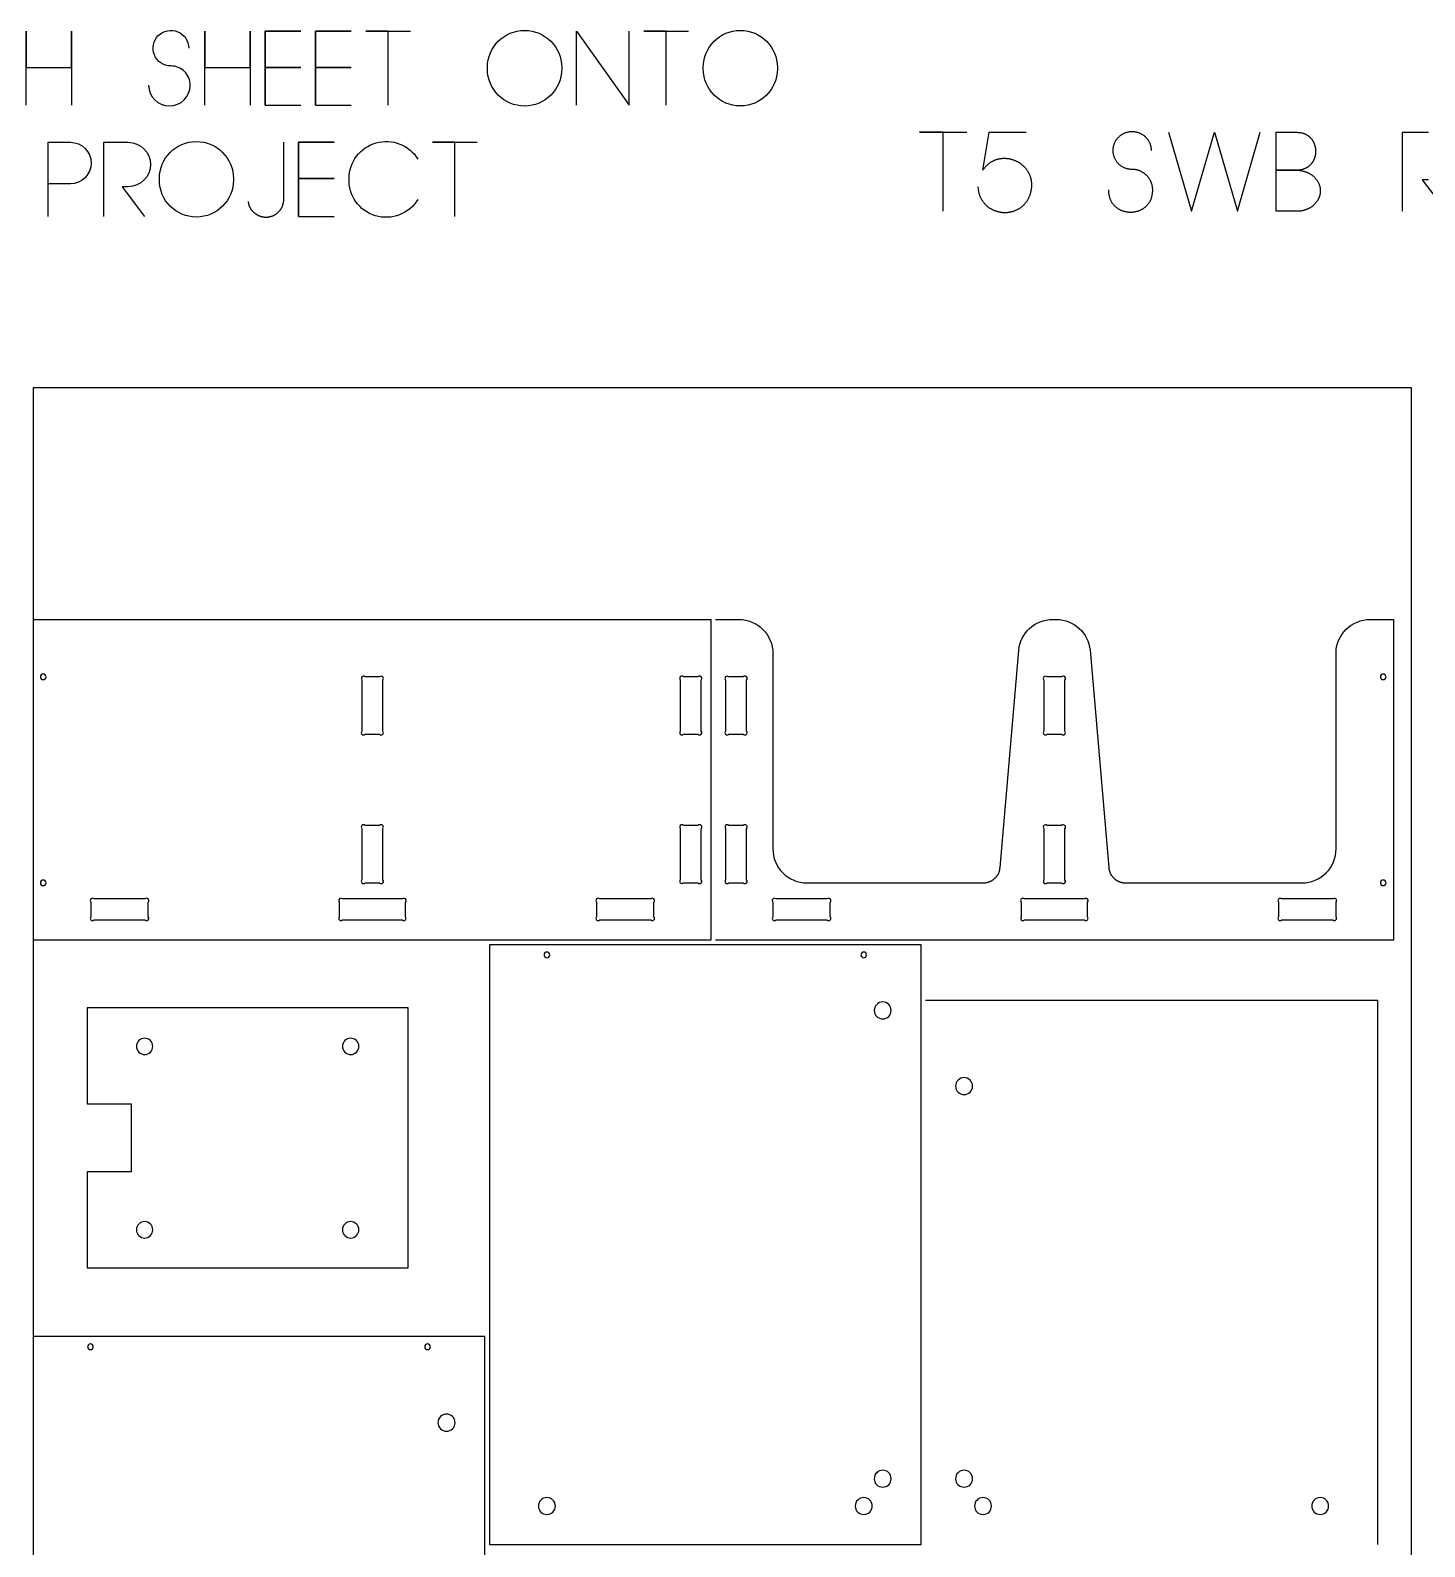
# Model space of a CAD drawing. Extents: x -767 to 4956, y -438 to 2808.
# Drawn here: x 1241 to 2475, y 1414 to 2757 of the extents above; entities that cross this region are included whole.
import ezdxf

# ---------------------------------------------------------------- set-up
doc = ezdxf.new("R2010")
doc.units = 0
for name, color, linetype in [('DEFAULT_LAYER', 1, 'CONTINUOUS'), ('LAYER_1', 18, 'CONTINUOUS'), ('T5_LOGOLAYER_2', 18, 'CONTINUOUS'), ('T5_LOGOLAYER_20', 18, 'CONTINUOUS'), ('T5_LOGOLAYER_21', 18, 'CONTINUOUS')]:
    doc.layers.add(name, color=color, linetype=linetype)

msp = doc.modelspace()

# ---------------------------------------------------------------- linework, layer by layer
at = {"layer": 'DEFAULT_LAYER'}
msp.add_lwpolyline([(1643.6, 0), (1643.6, 1600), (1243.6, 1600)], dxfattribs=at)
msp.add_lwpolyline([(1609.6, 1531.4, 0.414214), (1601.9, 1523.8, 0.414214), (1609.6, 1516.2, 0.414214), (1617.2, 1523.8, 0.414214)], format="xyb", close=True, dxfattribs=at)
at = {"layer": 'LAYER_1'}
for points in [[(1243.6, 0), (2463.6, 0), (2463.6, 2440), (1243.6, 2440)], [(1647.6, 1416), (2029.6, 1416), (2029.6, 1947), (1647.6, 1947)]]:
    msp.add_lwpolyline(points, close=True, dxfattribs=at)
for points in [[(1698.4, 1940.5, 0.414214), (1695.9, 1938, 0.414214), (1698.4, 1935.5, 0.414214), (1700.9, 1938, 0.414214)], [(1978.8, 1940.5, 0.414214), (1976.3, 1938, 0.414214), (1978.8, 1935.5, 0.414214), (1981.3, 1938, 0.414214)], [(1995.6, 1896.3, 0.414214), (1988.1, 1888.8, 0.414214), (1995.6, 1881.3, 0.414214), (2003.1, 1888.8, 0.414214)], [(2067.6, 1829.3, 0.414214), (2060.1, 1821.8, 0.414214), (2067.6, 1814.3, 0.414214), (2075.1, 1821.8, 0.414214)], [(1294.4, 1593.5, 0.414214), (1291.9, 1591, 0.414214), (1294.4, 1588.5, 0.414214), (1296.9, 1591, 0.414214)], [(1592.8, 1593.5, 0.414214), (1590.3, 1591, 0.414214), (1592.8, 1588.5, 0.414214), (1595.3, 1591, 0.414214)], [(1995.6, 1481.7, 0.414214), (1988.1, 1474.2, 0.414214), (1995.6, 1466.7, 0.414214), (2003.1, 1474.2, 0.414214)], [(2067.6, 1481.7, 0.414214), (2060.1, 1474.2, 0.414214), (2067.6, 1466.7, 0.414214), (2075.1, 1474.2, 0.414214)], [(1698.4, 1457.5, 0.414214), (1690.9, 1450, 0.414214), (1698.4, 1442.5, 0.414214), (1705.9, 1450, 0.414214)], [(1978.8, 1457.5, 0.414214), (1971.3, 1450, 0.414214), (1978.8, 1442.5, 0.414214), (1986.3, 1450, 0.414214)], [(2084.4, 1457.5, 0.414214), (2076.9, 1450, 0.414214), (2084.4, 1442.5, 0.414214), (2091.9, 1450, 0.414214)], [(2382.8, 1457.5, 0.414214), (2375.3, 1450, 0.414214), (2382.8, 1442.5, 0.414214), (2390.3, 1450, 0.414214)]]:
    msp.add_lwpolyline(points, format="xyb", close=True, dxfattribs=at)
msp.add_lwpolyline([(2033.6, 1898), (2433.6, 1898), (2433.6, 1416)], dxfattribs=at)
at = {"layer": 'T5_LOGOLAYER_2'}
for points in [[(2049.1, 2596.4), (2049.1, 2666.4), (2028.1, 2666.4), (2070.1, 2666.4)], [(2079.9, 2618.1), (2079.9, 2617.4), (2080, 2616.8), (2080, 2616.2), (2080.1, 2615.6), (2080.2, 2615), (2080.3, 2614.4), (2080.4, 2613.8), (2080.6, 2613.2), (2080.7, 2612.7), (2080.8, 2612.1), (2081, 2611.6), (2081.2, 2611), (2081.4, 2610.5), (2081.6, 2610), (2081.8, 2609.5), (2082, 2609), (2082.2, 2608.5), (2082.5, 2608), (2082.7, 2607.5), (2083, 2607), (2083.2, 2606.6), (2083.5, 2606.1), (2083.8, 2605.7), (2084.1, 2605.3), (2084.4, 2604.8), (2084.7, 2604.4), (2085, 2604), (2085.4, 2603.6), (2085.7, 2603.2), (2086.1, 2602.9), (2086.4, 2602.5), (2086.8, 2602.1), (2087.2, 2601.8), (2087.5, 2601.4), (2087.9, 2601.1), (2088.3, 2600.8), (2088.7, 2600.5), (2089.1, 2600.2), (2089.5, 2599.9), (2089.9, 2599.6), (2090.4, 2599.3), (2090.8, 2599), (2091.2, 2598.8), (2091.7, 2598.5), (2092.1, 2598.3), (2092.5, 2598.1), (2093, 2597.8), (2093.5, 2597.6), (2093.9, 2597.4), (2094.4, 2597.2), (2094.8, 2597), (2095.3, 2596.9), (2095.8, 2596.7), (2096.3, 2596.6), (2096.8, 2596.4), (2097.2, 2596.3), (2097.7, 2596.1), (2098.2, 2596), (2098.7, 2595.9), (2099.2, 2595.8), (2099.7, 2595.7), (2100.2, 2595.7), (2100.7, 2595.6), (2101.2, 2595.5), (2101.7, 2595.5), (2102.2, 2595.5), (2102.7, 2595.4), (2103.2, 2595.4), (2103.7, 2595.4), (2104.2, 2595.4), (2104.7, 2595.4), (2105.2, 2595.4), (2105.7, 2595.5), (2106.2, 2595.5), (2106.7, 2595.6), (2107.2, 2595.6), (2107.7, 2595.7), (2108.2, 2595.8), (2108.7, 2595.9), (2109.2, 2596), (2109.7, 2596.1), (2110.2, 2596.2), (2110.7, 2596.3), (2111.1, 2596.5), (2111.6, 2596.6), (2112.1, 2596.8), (2112.6, 2597), (2113, 2597.2), (2113.5, 2597.4), (2114, 2597.6), (2114.4, 2597.8), (2114.9, 2598), (2115.3, 2598.2), (2115.8, 2598.5), (2116.2, 2598.7), (2116.6, 2599), (2117.1, 2599.3), (2117.5, 2599.6), (2117.9, 2599.9), (2118.3, 2600.2), (2118.7, 2600.5), (2119.1, 2600.8), (2119.5, 2601.2), (2119.9, 2601.5), (2120.3, 2601.9), (2120.7, 2602.2), (2121, 2602.6), (2121.4, 2603), (2121.7, 2603.4), (2122.1, 2603.8), (2122.4, 2604.3), (2122.7, 2604.7), (2123.1, 2605.1), (2123.4, 2605.6), (2123.7, 2606.1), (2124, 2606.6), (2124.2, 2607), (2124.5, 2607.5), (2124.8, 2608.1), (2125, 2608.6), (2125.3, 2609.1), (2125.5, 2609.7), (2125.7, 2610.2), (2126, 2610.8), (2126.2, 2611.4), (2126.3, 2612), (2126.5, 2612.6), (2126.7, 2613.2), (2126.8, 2613.8), (2127, 2614.4), (2127.1, 2615), (2127.2, 2615.6), (2127.3, 2616.1), (2127.4, 2616.7), (2127.4, 2617.3), (2127.5, 2617.9), (2127.5, 2618.4), (2127.6, 2619), (2127.6, 2619.6), (2127.6, 2620.1), (2127.6, 2620.7), (2127.5, 2621.2), (2127.5, 2621.8), (2127.4, 2622.3), (2127.4, 2622.8), (2127.3, 2623.4), (2127.2, 2623.9), (2127.1, 2624.4), (2127, 2624.9), (2126.9, 2625.4), (2126.7, 2625.9), (2126.6, 2626.4), (2126.4, 2626.9), (2126.2, 2627.4), (2126.1, 2627.9), (2125.9, 2628.3), (2125.7, 2628.8), (2125.5, 2629.3), (2125.3, 2629.7), (2125, 2630.2), (2124.8, 2630.6), (2124.5, 2631.1), (2124.3, 2631.5), (2124, 2631.9), (2123.7, 2632.3), (2123.5, 2632.7), (2123.2, 2633.1), (2122.9, 2633.5), (2122.6, 2633.9), (2122.2, 2634.3), (2121.9, 2634.7), (2121.6, 2635.1), (2121.2, 2635.4), (2120.9, 2635.8), (2120.5, 2636.1), (2120.2, 2636.5), (2119.8, 2636.8), (2119.4, 2637.1), (2119.1, 2637.4), (2118.7, 2637.8), (2118.3, 2638.1), (2117.9, 2638.4), (2117.5, 2638.6), (2117.1, 2638.9), (2116.7, 2639.2), (2116.2, 2639.5), (2115.8, 2639.7), (2115.4, 2640), (2114.9, 2640.2), (2114.5, 2640.4), (2114.1, 2640.6), (2113.6, 2640.8), (2113.2, 2641.1), (2112.7, 2641.2), (2112.2, 2641.4), (2111.8, 2641.6), (2111.3, 2641.8), (2110.8, 2641.9), (2110.4, 2642.1), (2109.9, 2642.2), (2109.4, 2642.3), (2108.9, 2642.5), (2108.5, 2642.6), (2108, 2642.7), (2107.5, 2642.8), (2107, 2642.9), (2106.5, 2642.9), (2106, 2643), (2105.5, 2643), (2105, 2643.1), (2104.5, 2643.1), (2104, 2643.1), (2103.5, 2643.1), (2103, 2643.1), (2102.5, 2643.1), (2102.1, 2643.1), (2101.6, 2643.1), (2101.1, 2643), (2100.6, 2643), (2100.1, 2642.9), (2099.6, 2642.9), (2099.1, 2642.8), (2098.6, 2642.7), (2098.1, 2642.6), (2097.6, 2642.5), (2097.1, 2642.3), (2096.6, 2642.2), (2096.1, 2642), (2095.7, 2641.9), (2095.2, 2641.7), (2094.7, 2641.5), (2094.2, 2641.3), (2093.8, 2641.1), (2093.3, 2640.9), (2092.8, 2640.6), (2092.4, 2640.4), (2091.9, 2640.1), (2091.4, 2639.9), (2091, 2639.6), (2090.5, 2639.3), (2090.1, 2639), (2089.7, 2638.6), (2089.2, 2638.3), (2088.8, 2638), (2088.4, 2637.6), (2088, 2637.2), (2087.5, 2636.8), (2087.1, 2636.4), (2086.7, 2636), (2086.3, 2635.6), (2085.9, 2635.2), (2085.6, 2634.7), (2085.2, 2634.2), (2084.8, 2633.8), (2084.4, 2633.3), (2084.1, 2632.8), (2089.7, 2666.4), (2122.6, 2666.4)], [(2195.4, 2615.3), (2195.4, 2614.7), (2195.4, 2614.1), (2195.4, 2613.5), (2195.5, 2612.9), (2195.6, 2612.3), (2195.6, 2611.8), (2195.7, 2611.2), (2195.8, 2610.7), (2195.9, 2610.1), (2196.1, 2609.6), (2196.2, 2609.1), (2196.4, 2608.6), (2196.5, 2608.1), (2196.7, 2607.6), (2196.9, 2607.2), (2197.1, 2606.7), (2197.3, 2606.2), (2197.5, 2605.8), (2197.7, 2605.4), (2198, 2604.9), (2198.2, 2604.5), (2198.5, 2604.1), (2198.7, 2603.7), (2199, 2603.3), (2199.3, 2602.9), (2199.6, 2602.6), (2199.9, 2602.2), (2200.2, 2601.9), (2200.5, 2601.5), (2200.8, 2601.2), (2201.2, 2600.9), (2201.5, 2600.6), (2201.9, 2600.3), (2202.2, 2600), (2202.6, 2599.7), (2202.9, 2599.4), (2203.3, 2599.2), (2203.7, 2598.9), (2204.1, 2598.7), (2204.5, 2598.4), (2204.9, 2598.2), (2205.3, 2598), (2205.7, 2597.8), (2206.1, 2597.6), (2206.5, 2597.4), (2206.9, 2597.2), (2207.4, 2597), (2207.8, 2596.9), (2208.2, 2596.7), (2208.7, 2596.6), (2209.1, 2596.5), (2209.5, 2596.4), (2210, 2596.2), (2210.4, 2596.1), (2210.9, 2596.1), (2211.3, 2596), (2211.8, 2595.9), (2212.2, 2595.8), (2212.7, 2595.8), (2213.1, 2595.7), (2213.6, 2595.7), (2214.1, 2595.7), (2214.5, 2595.7), (2215, 2595.7), (2215.4, 2595.7), (2215.9, 2595.7), (2216.4, 2595.7), (2216.8, 2595.7), (2217.3, 2595.8), (2217.7, 2595.8), (2218.2, 2595.9), (2218.6, 2596), (2219.1, 2596.1), (2219.5, 2596.1), (2220, 2596.2), (2220.4, 2596.4), (2220.9, 2596.5), (2221.3, 2596.6), (2221.7, 2596.7), (2222.2, 2596.9), (2222.6, 2597), (2223, 2597.2), (2223.5, 2597.4), (2223.9, 2597.6), (2224.3, 2597.8), (2224.7, 2598), (2225.1, 2598.2), (2225.5, 2598.4), (2225.9, 2598.7), (2226.3, 2598.9), (2226.7, 2599.2), (2227, 2599.4), (2227.4, 2599.7), (2227.8, 2600), (2228.1, 2600.3), (2228.5, 2600.6), (2228.8, 2600.9), (2229.1, 2601.2), (2229.5, 2601.5), (2229.8, 2601.9), (2230.1, 2602.2), (2230.4, 2602.6), (2230.7, 2602.9), (2231, 2603.3), (2231.2, 2603.7), (2231.5, 2604.1), (2231.8, 2604.5), (2232, 2604.9), (2232.3, 2605.4), (2232.5, 2605.8), (2232.7, 2606.2), (2232.9, 2606.7), (2233.1, 2607.2), (2233.3, 2607.6), (2233.5, 2608.1), (2233.6, 2608.6), (2233.8, 2609.1), (2233.9, 2609.6), (2234, 2610.1), (2234.1, 2610.7), (2234.2, 2611.2), (2234.3, 2611.8), (2234.4, 2612.3), (2234.5, 2612.9), (2234.5, 2613.5), (2234.6, 2614.1), (2234.6, 2614.7), (2234.6, 2615.3), (2234.6, 2615.7), (2234.6, 2616.2), (2234.5, 2616.7), (2234.5, 2617.1), (2234.4, 2617.6), (2234.4, 2618), (2234.3, 2618.5), (2234.2, 2618.9), (2234.1, 2619.4), (2234, 2619.8), (2233.9, 2620.3), (2233.8, 2620.7), (2233.6, 2621.1), (2233.5, 2621.5), (2233.3, 2621.9), (2233.2, 2622.4), (2233, 2622.8), (2232.8, 2623.2), (2232.6, 2623.6), (2232.4, 2623.9), (2232.2, 2624.3), (2232, 2624.7), (2231.7, 2625.1), (2231.5, 2625.4), (2231.2, 2625.8), (2231, 2626.2), (2230.7, 2626.5), (2230.4, 2626.9), (2230.2, 2627.2), (2229.9, 2627.5), (2229.6, 2627.8), (2229.3, 2628.1), (2229, 2628.5), (2228.6, 2628.7), (2228.3, 2629), (2228, 2629.3), (2227.6, 2629.6), (2227.3, 2629.9), (2226.9, 2630.1), (2226.6, 2630.4), (2226.2, 2630.6), (2225.8, 2630.8), (2225.5, 2631.1), (2225.1, 2631.3), (2224.7, 2631.5), (2224.3, 2631.7), (2223.9, 2631.9), (2223.5, 2632), (2223.1, 2632.2), (2222.6, 2632.4), (2222.2, 2632.5), (2221.8, 2632.7), (2221.4, 2632.8), (2220.9, 2632.9), (2220.5, 2633), (2220.1, 2633.1), (2219.6, 2633.2), (2219.2, 2633.3), (2218.7, 2633.3), (2218.2, 2633.4), (2217.8, 2633.4), (2217.3, 2633.4), (2216.9, 2633.5), (2216.4, 2633.5), (2215.7, 2633.5), (2215, 2633.5), (2214.3, 2633.6), (2213.7, 2633.7), (2213, 2633.8), (2212.4, 2633.9), (2211.8, 2634.1), (2211.1, 2634.3), (2210.5, 2634.5), (2209.9, 2634.7), (2209.4, 2634.9), (2208.8, 2635.2), (2208.3, 2635.5), (2207.7, 2635.8), (2207.2, 2636.1), (2206.7, 2636.5), (2206.2, 2636.8), (2205.8, 2637.2), (2205.3, 2637.6), (2204.9, 2638), (2204.4, 2638.4), (2204, 2638.8), (2203.6, 2639.3), (2203.2, 2639.7), (2202.9, 2640.2), (2202.5, 2640.7), (2202.2, 2641.2), (2201.9, 2641.7), (2201.6, 2642.2), (2201.3, 2642.8), (2201.1, 2643.3), (2200.8, 2643.8), (2200.6, 2644.4), (2200.4, 2644.9), (2200.2, 2645.5), (2200.1, 2646.1), (2199.9, 2646.7), (2199.8, 2647.2), (2199.7, 2647.8), (2199.6, 2648.4), (2199.6, 2649), (2199.5, 2649.6), (2199.5, 2650.2), (2199.5, 2650.8), (2199.6, 2651.4), (2199.6, 2652), (2199.7, 2652.6), (2199.8, 2653.2), (2199.9, 2653.8), (2200, 2654.4), (2200.2, 2655), (2200.4, 2655.6), (2200.6, 2656.2), (2200.8, 2656.7), (2201.1, 2657.3), (2201.3, 2657.9), (2201.6, 2658.5), (2202, 2659), (2202.3, 2659.6), (2202.7, 2660.1), (2203.1, 2660.6), (2203.5, 2661.2), (2204, 2661.7), (2204.5, 2662.2), (2205, 2662.6), (2205.5, 2663.1), (2206, 2663.5), (2206.6, 2663.9), (2207.1, 2664.3), (2207.6, 2664.7), (2208.2, 2665), (2208.8, 2665.3), (2209.3, 2665.6), (2209.9, 2665.8), (2210.5, 2666.1), (2211.1, 2666.3), (2211.7, 2666.5), (2212.2, 2666.6), (2212.8, 2666.8), (2213.4, 2666.9), (2214, 2667), (2214.6, 2667), (2215.2, 2667.1), (2215.8, 2667.1), (2216.4, 2667.1), (2217, 2667.1), (2217.6, 2667.1), (2218.2, 2667), (2218.8, 2666.9), (2219.4, 2666.8), (2220, 2666.7), (2220.6, 2666.6), (2221.1, 2666.4), (2221.7, 2666.2), (2222.3, 2666), (2222.8, 2665.8), (2223.4, 2665.6), (2223.9, 2665.3), (2224.4, 2665), (2224.9, 2664.7), (2225.4, 2664.4), (2225.9, 2664.1), (2226.4, 2663.8), (2226.9, 2663.4), (2227.4, 2663), (2227.8, 2662.6), (2228.2, 2662.2), (2228.7, 2661.8), (2229.1, 2661.4), (2229.5, 2660.9), (2229.8, 2660.4), (2230.2, 2659.9), (2230.5, 2659.4), (2230.9, 2658.9), (2231.2, 2658.4), (2231.4, 2657.8), (2231.7, 2657.3), (2232, 2656.7), (2232.2, 2656.1), (2232.4, 2655.5), (2232.6, 2654.9), (2232.7, 2654.3), (2232.9, 2653.6), (2233, 2653), (2233.1, 2652.3), (2233.1, 2651.6), (2233.2, 2651), (2233.2, 2650.3)], [(2248.6, 2666.4), (2268.9, 2596.4), (2289.2, 2666.4), (2309.5, 2596.4), (2329.8, 2666.4)], [(2455.7, 2596.4), (2455.7, 2666.4), (2478.8, 2666.4)], [(2478.8, 2624.4), (2473.2, 2624.4), (2494.2, 2596.4)]]:
    msp.add_lwpolyline(points, dxfattribs=at)
msp.add_lwpolyline([(2343.8, 2596.4), (2343.8, 2666.4), (2362, 2666.4), (2362.5, 2666.4), (2363, 2666.3), (2363.5, 2666.3), (2364, 2666.3), (2364.5, 2666.2), (2365, 2666.2), (2365.5, 2666.1), (2365.9, 2666), (2366.4, 2665.9), (2366.8, 2665.8), (2367.3, 2665.7), (2367.7, 2665.5), (2368.1, 2665.4), (2368.5, 2665.2), (2368.9, 2665.1), (2369.3, 2664.9), (2369.7, 2664.7), (2370.1, 2664.6), (2370.5, 2664.4), (2370.8, 2664.2), (2371.2, 2663.9), (2371.5, 2663.7), (2371.9, 2663.5), (2372.2, 2663.3), (2372.5, 2663), (2372.9, 2662.8), (2373.2, 2662.5), (2373.5, 2662.2), (2373.8, 2662), (2374, 2661.7), (2374.3, 2661.4), (2374.6, 2661.1), (2374.8, 2660.8), (2375.1, 2660.5), (2375.3, 2660.2), (2375.6, 2659.9), (2375.8, 2659.6), (2376, 2659.2), (2376.2, 2658.9), (2376.4, 2658.6), (2376.6, 2658.2), (2376.8, 2657.9), (2377, 2657.5), (2377.1, 2657.2), (2377.3, 2656.8), (2377.5, 2656.5), (2377.6, 2656.1), (2377.7, 2655.7), (2377.9, 2655.4), (2378, 2655), (2378.1, 2654.6), (2378.2, 2654.2), (2378.3, 2653.9), (2378.4, 2653.5), (2378.5, 2653.1), (2378.5, 2652.7), (2378.6, 2652.3), (2378.6, 2651.9), (2378.7, 2651.5), (2378.7, 2651.1), (2378.7, 2650.7), (2378.8, 2650.4), (2378.8, 2650), (2378.8, 2649.6), (2378.8, 2649.2), (2378.8, 2648.8), (2378.7, 2648.4), (2378.7, 2648), (2378.7, 2647.6), (2378.6, 2647.2), (2378.6, 2646.8), (2378.5, 2646.4), (2378.5, 2646), (2378.4, 2645.7), (2378.3, 2645.3), (2378.2, 2644.9), (2378.1, 2644.5), (2378, 2644.1), (2377.9, 2643.8), (2377.7, 2643.4), (2377.6, 2643), (2377.5, 2642.7), (2377.3, 2642.3), (2377.1, 2641.9), (2377, 2641.6), (2376.8, 2641.2), (2376.6, 2640.9), (2376.4, 2640.6), (2376.2, 2640.2), (2376, 2639.9), (2375.8, 2639.6), (2375.6, 2639.2), (2375.3, 2638.9), (2375.1, 2638.6), (2374.8, 2638.3), (2374.6, 2638), (2374.3, 2637.7), (2374, 2637.4), (2373.8, 2637.2), (2373.5, 2636.9), (2373.2, 2636.6), (2372.9, 2636.4), (2372.5, 2636.1), (2372.2, 2635.9), (2371.9, 2635.6), (2371.5, 2635.4), (2371.2, 2635.2), (2370.8, 2635), (2370.5, 2634.8), (2370.1, 2634.6), (2369.7, 2634.4), (2369.3, 2634.2), (2368.9, 2634), (2368.5, 2633.9), (2368.1, 2633.7), (2367.7, 2633.6), (2367.3, 2633.5), (2366.8, 2633.3), (2366.4, 2633.2), (2365.9, 2633.1), (2365.5, 2633.1), (2365, 2633), (2364.5, 2632.9), (2364, 2632.9), (2363.5, 2632.8), (2363, 2632.8), (2362.5, 2632.8), (2362, 2632.8), (2343.8, 2632.8), (2362, 2632.8), (2362.5, 2632.8), (2363.1, 2632.7), (2363.6, 2632.7), (2364.1, 2632.7), (2364.6, 2632.6), (2365.2, 2632.6), (2365.7, 2632.5), (2366.2, 2632.4), (2366.7, 2632.3), (2367.2, 2632.2), (2367.7, 2632.1), (2368.2, 2631.9), (2368.7, 2631.8), (2369.2, 2631.7), (2369.7, 2631.5), (2370.1, 2631.3), (2370.6, 2631.2), (2371, 2631), (2371.5, 2630.8), (2372, 2630.6), (2372.4, 2630.4), (2372.8, 2630.1), (2373.3, 2629.9), (2373.7, 2629.7), (2374.1, 2629.4), (2374.5, 2629.1), (2374.9, 2628.9), (2375.3, 2628.6), (2375.7, 2628.3), (2376, 2628), (2376.4, 2627.7), (2376.8, 2627.4), (2377.1, 2627.1), (2377.5, 2626.8), (2377.8, 2626.5), (2378.1, 2626.1), (2378.4, 2625.8), (2378.7, 2625.5), (2379, 2625.1), (2379.3, 2624.7), (2379.6, 2624.4), (2379.9, 2624), (2380.1, 2623.6), (2380.4, 2623.2), (2380.6, 2622.9), (2380.8, 2622.5), (2381, 2622.1), (2381.2, 2621.6), (2381.4, 2621.2), (2381.6, 2620.8), (2381.8, 2620.4), (2382, 2620), (2382.1, 2619.5), (2382.2, 2619.1), (2382.4, 2618.7), (2382.5, 2618.2), (2382.6, 2617.8), (2382.7, 2617.3), (2382.7, 2616.9), (2382.8, 2616.4), (2382.8, 2616), (2382.9, 2615.5), (2382.9, 2615), (2382.9, 2614.6), (2382.9, 2614.1), (2382.9, 2613.6), (2382.8, 2613.2), (2382.8, 2612.7), (2382.7, 2612.2), (2382.7, 2611.8), (2382.6, 2611.3), (2382.5, 2610.9), (2382.4, 2610.5), (2382.2, 2610), (2382.1, 2609.6), (2382, 2609.2), (2381.8, 2608.7), (2381.6, 2608.3), (2381.4, 2607.9), (2381.2, 2607.5), (2381, 2607.1), (2380.8, 2606.7), (2380.6, 2606.3), (2380.4, 2605.9), (2380.1, 2605.5), (2379.9, 2605.1), (2379.6, 2604.8), (2379.3, 2604.4), (2379, 2604), (2378.7, 2603.7), (2378.4, 2603.3), (2378.1, 2603), (2377.8, 2602.7), (2377.5, 2602.3), (2377.1, 2602), (2376.8, 2601.7), (2376.4, 2601.4), (2376, 2601.1), (2375.7, 2600.8), (2375.3, 2600.5), (2374.9, 2600.2), (2374.5, 2600), (2374.1, 2599.7), (2373.7, 2599.5), (2373.3, 2599.2), (2372.8, 2599), (2372.4, 2598.8), (2372, 2598.6), (2371.5, 2598.4), (2371, 2598.2), (2370.6, 2598), (2370.1, 2597.8), (2369.7, 2597.6), (2369.2, 2597.5), (2368.7, 2597.3), (2368.2, 2597.2), (2367.7, 2597.1), (2367.2, 2596.9), (2366.7, 2596.8), (2366.2, 2596.7), (2365.7, 2596.6), (2365.2, 2596.6), (2364.6, 2596.5), (2364.1, 2596.5), (2363.6, 2596.4), (2363.1, 2596.4), (2362.5, 2596.4), (2362, 2596.4)], close=True, dxfattribs=at)
at = {"layer": 'T5_LOGOLAYER_20'}
msp.add_lwpolyline([(1243.6, 2235), (1843.6, 2235), (1843.6, 1951), (1243.6, 1951)], dxfattribs=at)
msp.add_lwpolyline([(1847.6, 2235), (1868.4, 2235, -0.414799), (1898.4, 2204.9), (1898.4, 2031.8, 0.41549), (1928.5, 2001.8), (2084.6, 2001.8), (2084.6, 2001.8), (2084.9, 2001.8), (2085.3, 2001.8), (2085.7, 2001.8), (2086, 2001.9), (2086.4, 2001.9), (2086.8, 2001.9), (2087.1, 2002), (2087.5, 2002.1), (2087.9, 2002.1), (2088.2, 2002.2), (2088.6, 2002.3), (2088.9, 2002.4), (2089.2, 2002.5), (2089.6, 2002.6), (2089.9, 2002.8), (2090.2, 2002.9), (2090.6, 2003), (2090.9, 2003.2), (2091.2, 2003.3), (2091.5, 2003.5), (2091.8, 2003.6), (2092.1, 2003.8), (2092.4, 2004), (2092.7, 2004.2), (2093, 2004.4), (2093.3, 2004.6), (2093.6, 2004.8), (2093.9, 2005), (2094.1, 2005.2), (2094.4, 2005.4), (2094.7, 2005.6), (2094.9, 2005.9), (2095.2, 2006.1), (2095.4, 2006.3), (2095.7, 2006.6), (2095.9, 2006.8), (2096.1, 2007.1), (2096.3, 2007.4), (2096.5, 2007.6), (2096.7, 2007.9), (2096.9, 2008.2), (2097.1, 2008.5), (2097.3, 2008.7), (2097.5, 2009), (2097.7, 2009.3), (2097.8, 2009.6), (2098, 2009.9), (2098.2, 2010.2), (2098.3, 2010.5), (2098.4, 2010.8), (2098.6, 2011.1), (2098.7, 2011.5), (2098.8, 2011.8), (2098.9, 2012.1), (2099, 2012.4), (2099.1, 2012.8), (2099.2, 2013.1), (2099.2, 2013.4), (2099.3, 2013.7), (2099.4, 2014.1), (2099.4, 2014.4), (2099.4, 2014.8), (2099.5, 2015.1), (2099.5, 2015.4), (2116, 2207.5, -0.390656), (2146, 2235), (2149.3, 2235, -0.388315), (2179.1, 2207.7), (2195.6, 2015.5), (2195.7, 2015.2), (2195.7, 2014.8), (2195.7, 2014.5), (2195.8, 2014.1), (2195.8, 2013.8), (2195.9, 2013.4), (2196, 2013.1), (2196.1, 2012.8), (2196.2, 2012.4), (2196.3, 2012.1), (2196.4, 2011.8), (2196.5, 2011.4), (2196.6, 2011.1), (2196.8, 2010.8), (2196.9, 2010.5), (2197, 2010.2), (2197.2, 2009.9), (2197.4, 2009.6), (2197.5, 2009.3), (2197.7, 2009), (2197.9, 2008.7), (2198.1, 2008.4), (2198.3, 2008.1), (2198.5, 2007.9), (2198.7, 2007.6), (2198.9, 2007.3), (2199.1, 2007.1), (2199.3, 2006.8), (2199.6, 2006.5), (2199.8, 2006.3), (2200, 2006.1), (2200.3, 2005.8), (2200.5, 2005.6), (2200.8, 2005.4), (2201.1, 2005.1), (2201.3, 2004.9), (2201.6, 2004.7), (2201.9, 2004.5), (2202.2, 2004.3), (2202.5, 2004.1), (2202.8, 2004), (2203.1, 2003.8), (2203.4, 2003.6), (2203.7, 2003.4), (2204, 2003.3), (2204.3, 2003.1), (2204.6, 2003), (2204.9, 2002.9), (2205.3, 2002.7), (2205.6, 2002.6), (2205.9, 2002.5), (2206.3, 2002.4), (2206.6, 2002.3), (2207, 2002.2), (2207.3, 2002.1), (2207.7, 2002.1), (2208, 2002), (2208.4, 2001.9), (2208.7, 2001.9), (2209.1, 2001.9), (2209.5, 2001.8), (2209.8, 2001.8), (2210.2, 2001.8), (2210.6, 2001.8), (2210.6, 2001.8), (2366.8, 2001.8, 0.414977), (2396.8, 2031.9), (2396.8, 2205, -0.415334), (2426.9, 2235), (2447.6, 2235), (2447.6, 1951), (1847.6, 1951)], format="xyb", dxfattribs=at)
for points in [[(1252.6, 2186.7, 0.414214), (1250.1, 2184.2, 0.414214), (1252.6, 2181.7, 0.414214), (1255.1, 2184.2, 0.414214)], [(1537.6, 2133.4), (1550.4, 2133.4, 1), (1553.2, 2136.2), (1553.2, 2181.4, 1), (1550.4, 2184.2), (1537.6, 2184.2, 1), (1534.7, 2181.4), (1534.7, 2136.2, 1)], [(1819.3, 2133.4), (1832.1, 2133.4, 1), (1835, 2136.2), (1835, 2181.4, 1), (1832.1, 2184.2), (1819.3, 2184.2, 1), (1816.5, 2181.4), (1816.5, 2136.2, 1)], [(1875.1, 2136.2), (1875.1, 2181.3, 1), (1872.2, 2184.2), (1859.4, 2184.2, 1), (1856.6, 2181.3), (1856.6, 2136.2, 1), (1859.4, 2133.4), (1872.2, 2133.4, 1)], [(2154, 2184.2), (2141.1, 2184.2, 1), (2138.3, 2181.3), (2138.3, 2136.2, 1), (2141.1, 2133.4), (2154, 2133.4, 1), (2156.8, 2136.2), (2156.8, 2181.3, 1)], [(2438.6, 2186.7, 0.414214), (2436.1, 2184.2, 0.414214), (2438.6, 2181.7, 0.414214), (2441.1, 2184.2, 0.414214)], [(1550.4, 2052.6), (1537.6, 2052.6, 1), (1534.7, 2049.8), (1534.7, 2004.6, 1), (1537.6, 2001.8), (1550.4, 2001.8, 1), (1553.2, 2004.6), (1553.2, 2049.8, 1)], [(1835, 2004.6), (1835, 2049.8, 1), (1832.1, 2052.6), (1819.3, 2052.6, 1), (1816.5, 2049.8), (1816.5, 2004.6, 1), (1819.3, 2001.8), (1832.1, 2001.8, 1)], [(1872.2, 2052.6), (1859.4, 2052.6, 1), (1856.6, 2049.7), (1856.6, 2004.6, 1), (1859.4, 2001.8), (1872.2, 2001.8, 1), (1875.1, 2004.6), (1875.1, 2049.7, 1)], [(2154, 2052.6), (2141.1, 2052.6, 1), (2138.3, 2049.7), (2138.3, 2004.6, 1), (2141.1, 2001.8), (2154, 2001.8, 1), (2156.8, 2004.6), (2156.8, 2049.7, 1)], [(1252.6, 2004.3, 0.414214), (1250.1, 2001.8, 0.414214), (1252.6, 1999.3, 0.414214), (1255.1, 2001.8, 0.414214)], [(2438.6, 2004.3, 0.414214), (2436.1, 2001.8, 0.414214), (2438.6, 1999.3, 0.414214), (2441.1, 2001.8, 0.414214)], [(1294.8, 1984.7), (1294.8, 1971.8, 1), (1297.6, 1969), (1342.7, 1969, 1), (1345.6, 1971.8), (1345.6, 1984.7, 1), (1342.7, 1987.5), (1297.6, 1987.5, 1)], [(1514.7, 1984.7), (1514.7, 1971.8, 1), (1517.6, 1969), (1570.4, 1969, 1), (1573.2, 1971.8), (1573.2, 1984.7, 1), (1570.4, 1987.5), (1517.6, 1987.5, 1)], [(1745.2, 1969), (1790.3, 1969, 1), (1793.2, 1971.8), (1793.2, 1984.7, 1), (1790.3, 1987.5), (1745.2, 1987.5, 1), (1742.4, 1984.7), (1742.4, 1971.8, 1)], [(1901.2, 1969), (1946.3, 1969, 1), (1949.2, 1971.8), (1949.2, 1984.6, 1), (1946.3, 1987.5), (1901.2, 1987.5, 1), (1898.4, 1984.6), (1898.4, 1971.8, 1)], [(2121.1, 1969), (2174, 1969, 1), (2176.8, 1971.8), (2176.8, 1984.6, 1), (2174, 1987.5), (2121.1, 1987.5, 1), (2118.3, 1984.6), (2118.3, 1971.8, 1)], [(2393.9, 1987.5), (2348.8, 1987.5, 1), (2346, 1984.6), (2346, 1971.8, 1), (2348.8, 1969), (2393.9, 1969, 1), (2396.8, 1971.8), (2396.8, 1984.6, 1)], [(1335.1, 1857, 0.414214), (1342.4, 1849.7, 0.414214), (1349.6, 1857, 0.414214), (1342.4, 1864.2, 0.414214)], [(1517.5, 1857, 0.414214), (1524.8, 1849.7, 0.414214), (1532, 1857, 0.414214), (1524.8, 1864.2, 0.414214)], [(1335.1, 1694.6, 0.414214), (1342.4, 1687.3, 0.414214), (1349.6, 1694.6, 0.414214), (1342.4, 1701.8, 0.414214)], [(1517.5, 1694.6, 0.414214), (1524.8, 1687.3, 0.414214), (1532, 1694.6, 0.414214), (1524.8, 1701.8, 0.414214)]]:
    msp.add_lwpolyline(points, format="xyb", close=True, dxfattribs=at)
msp.add_lwpolyline([(1330.4, 1776), (1330.4, 1746), (1291.6, 1746), (1291.6, 1661), (1575.6, 1661), (1575.6, 1776), (1575.6, 1891), (1291.6, 1891), (1291.6, 1806), (1330.4, 1806)], close=True, dxfattribs=at)
at = {"layer": 'T5_LOGOLAYER_21'}
for points in [[(1237.6, 2690.4), (1237.6, 2756), (1237.6, 2723.8), (1277.7, 2723.8), (1277.7, 2756), (1277.7, 2690.4)], [(1395.8, 2690.4), (1395.8, 2756), (1395.8, 2723.8), (1435.8, 2723.8), (1435.8, 2756), (1435.8, 2690.4)], [(1449, 2690.4), (1449, 2756), (1480.5, 2756), (1449, 2756), (1449, 2723.8), (1480.5, 2723.8), (1449, 2723.8), (1449, 2690.4), (1480.5, 2690.4)], [(1493.6, 2690.4), (1493.6, 2756), (1525.1, 2756), (1493.6, 2756), (1493.6, 2723.8), (1525.1, 2723.8), (1493.6, 2723.8), (1493.6, 2690.4), (1525.1, 2690.4)], [(1557.9, 2690.4), (1557.9, 2756), (1538.2, 2756), (1577.6, 2756)], [(1724.6, 2690.4), (1724.6, 2756), (1771.2, 2690.4), (1771.2, 2756)], [(1804, 2690.4), (1804, 2756), (1784.3, 2756), (1823.7, 2756)], [(1434, 2605), (1434.1, 2604.7), (1434.1, 2604.4), (1434.2, 2604), (1434.2, 2603.7), (1434.3, 2603.4), (1434.4, 2603), (1434.4, 2602.7), (1434.5, 2602.4), (1434.6, 2602), (1434.7, 2601.7), (1434.9, 2601.4), (1435, 2601.1), (1435.1, 2600.8), (1435.2, 2600.5), (1435.4, 2600.1), (1435.6, 2599.8), (1435.7, 2599.5), (1435.9, 2599.2), (1436.1, 2598.9), (1436.2, 2598.6), (1436.4, 2598.3), (1436.6, 2598.1), (1436.8, 2597.8), (1437.1, 2597.5), (1437.3, 2597.2), (1437.5, 2597), (1437.7, 2596.7), (1438, 2596.4), (1438.2, 2596.2), (1438.5, 2595.9), (1438.7, 2595.7), (1439, 2595.4), (1439.2, 2595.2), (1439.5, 2595), (1439.8, 2594.7), (1440.1, 2594.5), (1440.4, 2594.3), (1440.7, 2594.1), (1441, 2593.9), (1441.3, 2593.7), (1441.6, 2593.5), (1441.9, 2593.3), (1442.2, 2593.2), (1442.5, 2593), (1442.9, 2592.8), (1443.2, 2592.7), (1443.5, 2592.5), (1443.9, 2592.4), (1444.2, 2592.3), (1444.6, 2592.1), (1444.9, 2592), (1445.3, 2591.9), (1445.6, 2591.8), (1446, 2591.7), (1446.4, 2591.6), (1446.7, 2591.6), (1447.1, 2591.5), (1447.5, 2591.4), (1447.9, 2591.4), (1448.2, 2591.3), (1448.6, 2591.3), (1449, 2591.3), (1449.4, 2591.3), (1449.8, 2591.3), (1450.2, 2591.3), (1450.6, 2591.3), (1451, 2591.3), (1451.4, 2591.3), (1451.8, 2591.4), (1452.2, 2591.4), (1452.6, 2591.5), (1453, 2591.6), (1453.3, 2591.7), (1453.7, 2591.8), (1454.1, 2591.9), (1454.5, 2592), (1454.8, 2592.1), (1455.2, 2592.2), (1455.6, 2592.4), (1455.9, 2592.5), (1456.3, 2592.7), (1456.6, 2592.8), (1457, 2593), (1457.3, 2593.2), (1457.6, 2593.4), (1458, 2593.5), (1458.3, 2593.7), (1458.6, 2594), (1458.9, 2594.2), (1459.2, 2594.4), (1459.5, 2594.6), (1459.8, 2594.9), (1460.1, 2595.1), (1460.4, 2595.4), (1460.7, 2595.6), (1460.9, 2595.9), (1461.2, 2596.1), (1461.4, 2596.4), (1461.7, 2596.7), (1461.9, 2597), (1462.2, 2597.3), (1462.4, 2597.6), (1462.6, 2597.9), (1462.8, 2598.2), (1463.1, 2598.5), (1463.3, 2598.8), (1463.5, 2599.2), (1463.6, 2599.5), (1463.8, 2599.8), (1464, 2600.2), (1464.1, 2600.5), (1464.3, 2600.9), (1464.4, 2601.2), (1464.6, 2601.6), (1464.7, 2602), (1464.8, 2602.3), (1464.9, 2602.7), (1465, 2603.1), (1465.1, 2603.5), (1465.2, 2603.8), (1465.3, 2604.2), (1465.4, 2604.6), (1465.4, 2605), (1465.5, 2605.4), (1465.5, 2605.8), (1465.5, 2606.2), (1465.5, 2606.6), (1465.5, 2607), (1465.5, 2657.5)], [(1478.7, 2591.9), (1478.7, 2657.5), (1510.2, 2657.5), (1478.7, 2657.5), (1478.7, 2625.4), (1510.2, 2625.4), (1478.7, 2625.4), (1478.7, 2591.9), (1510.2, 2591.9)], [(1617, 2591.9), (1617, 2657.5), (1597.3, 2657.5), (1636.7, 2657.5)]]:
    msp.add_lwpolyline(points, dxfattribs=at)
for points in [[(1345.9, 2708.1, 1), (1382.7, 2708.1, 0.415385), (1365.6, 2725.1, -0.668438), (1354.5, 2752, -0.668438), (1381.4, 2740.9)], [(1257, 2591.9), (1257, 2657.5), (1276.7, 2657.5, -1), (1276.7, 2620.8), (1257, 2620.8)], [(1306.2, 2591.9), (1306.2, 2657.5), (1327.9, 2657.5, -1), (1327.9, 2618.2), (1322.6, 2618.2), (1342.3, 2591.9)], [(1584.3, 2607, -0.77786), (1523.3, 2625.4, -0.756443), (1584.3, 2642.5)]]:
    msp.add_lwpolyline(points, format="xyb", dxfattribs=at)
for points in [[(1711.5, 2722.5, -1), (1645.8, 2722.5), (1645.8, 2723.8, -1), (1711.5, 2723.8)], [(1902.4, 2722.5, -1), (1836.8, 2722.5), (1836.8, 2723.8, -1), (1902.4, 2723.8)], [(1421, 2624.1, -1), (1355.4, 2624.1), (1355.4, 2625.4, -1), (1421, 2625.4)]]:
    msp.add_lwpolyline(points, format="xyb", close=True, dxfattribs=at)

doc.saveas('drawing.dxf')
